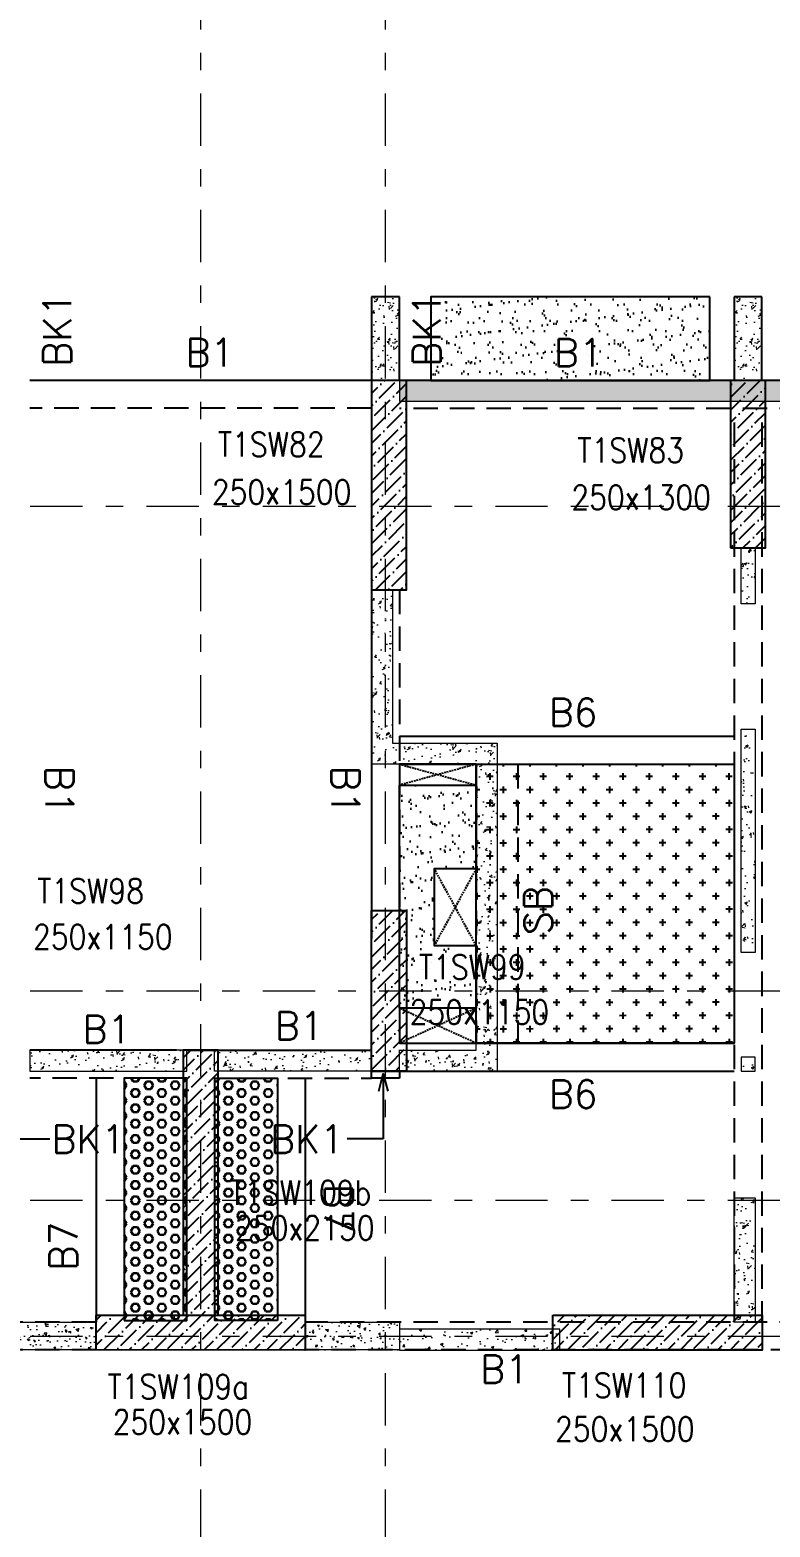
# Model space of a CAD drawing. Header units: millimetres. Extents: x 1078357 to 1340092, y -4684019 to -4550360.
# Drawn here: x 1163801 to 1169108, y -4581931 to -4571198 of the extents above; entities that cross this region are included whole.
import ezdxf

# ---------------------------------------------------------------- set-up
doc = ezdxf.new("R2010")
doc.units = ezdxf.units.MM
for name, pattern in [('CONTINOUS', [0]), ('DGN STYLE 7', [8.34, 3.75, -1.67, 1.25, -1.67]), ('HIDDEN', [0.375, 0.25, -0.125]), ('New Retail block$0$CONTINOUS', [0])]:
    doc.linetypes.add(name, pattern=pattern)
doc.layers.get('0').update_dxf_attribs({"lineweight": 0})
for name, color, linetype in [('DROP SLAB', 8, 'Continuous'), ('S-BEAM', 3, 'Continuous'), ('S-BEAM-IDEN', 6, 'Continuous'), ('S-COL_STOP', 12, 'Continuous'), ('S-CUTOUT', 8, 'Continuous'), ('S-SLAB-PROJECTION', 2, 'New Retail block$0$CONTINOUS'), ('S-SLAB-STOP', 8, 'New Retail block$0$CONTINOUS')]:
    doc.layers.add(name, color=color, linetype=linetype)
for name, color, linetype, lineweight in [('GRID LINE', 8, 'Continuous', 0), ('HATCH', 8, 'Continuous', 30), ('S-COL-IDEN', 30, 'Continuous', 25), ('S-NON STR RCC WALL', 8, 'Continuous', 0)]:
    doc.layers.add(name, color=color, linetype=linetype, lineweight=lineweight)
doc.styles.add('Roman', font='romans')
doc.styles.add('ROMANS', font='romans.shx', dxfattribs={"width": 0.85})
doc.dimstyles.new('HARESH', dxfattribs={"dimtxt": 150, "dimasz": 75, "dimexe": 0, "dimexo": 0, "dimgap": 25, "dimtad": 1, "dimdec": 0, "dimdsep": 46, "dimtxsty": 'Roman', "dimblk": 'OBLIQUE', "dimcen": 225, "dimdle": 25, "dimclrd": 2, "dimclre": 2, "dimclrt": 7, "dimadec": 8, "dimazin": 1, "dimtfac": 1, "dimtdec": 0, "dimtmove": 0, "dimatfit": 0, "dimfxl": 1, "dimlwd": -1, "dimlwe": -1, "dimarcsym": 0})
pattern_1 = [(50, (-5225719.91, 23613938.34), (182.184669, -15.93908554), [19.05, -209.55]), (355, (-5225719.9, 23613938.34), (-35.2434214, 191.0568452), [15.24, -167.6405842]), (100.4514447, (-5225704.73, 23613937.02), (146.9412471, 175.1177519), [16.1900088, -178.0902446]), (46.1842, (-5225719.9, 23613989.14), (271.0790409, -42.042328), [28.575, -314.325]), (96.6355576, (-5225697.32, 23613985.64), (237.404134, 247.4261246), [24.2850231, -267.1356082]), (351.1841512, (-5225719.9, 23613989.14), (237.404134, 247.4261246), [22.859967, -251.459732]), (21, (-5225694.51, 23613976.44), (151.6143913, -102.2651982), [19.05, -209.55]), (326, (-5225694.5, 23613976.44), (61.8020283, 184.1879661), [15.24, -167.64]), (71.451445, (-5225681.87, 23613967.92), (213.4164193, 81.9227689), [16.1900088, -178.0899376]), (37.5, (-5225719.91, 23613938.345), (3.08860325, 84.55503887), [0, -165.608, 0, -170.18, 0, -168.275]), (7.5, (-5225719.91, 23613938.345), (66.8196625, 100.18057482), [0, -97.028, 0, -161.798, 0, -64.135]), (327.5, (-5225776.55, 23613938.345), (135.59059517, -5.728744), [0, -63.5, 0, -198.12, 0, -262.89]), (317.5, (-5225801.95, 23613938.34), (148.1291814, 25.42649103), [0, -82.55, 0, -131.572, 0, -186.69])]
pattern_2 = [(45, (2236684.96, -9406181.02), (33.67596045, 123.4785217), [158.75, -31.75, 0, -31.75])]
pattern_3 = [(140, (-2031724.39, -7117881.09), (12.550427, 143.4520365), [15, -165]), (85, (-2031724.39, -7117881.09), (-150.438427, -27.7502667), [12, -132]), (190.4514445, (-2031723.35, -7117869.13), (-137.887998, 115.7017693), [12.7480384, -140.2284224]), (136.1842, (-2031764.4, -7117881.09), (33.103856, 213.448266), [22.5, -247.5]), (186.6356355, (-2031761.63, -7117863.3), (-194.82372, 186.932389), [19.122068, -210.342752]), (81.184164, (-2031764.4, -7117881.09), (-194.82372, 186.932389), [18, -198]), (111, (-2031754.39, -7117861.09), (80.523778, 119.3814104), [15, -165]), (56, (-2031754.39, -7117861.09), (-145.030009, 48.6630664), [12, -132]), (161.4514447, (-2031747.68, -7117851.14), (-64.5062306, 168.0444753), [12.748038, -140.2284224]), (127.5, (-2031724.39, -7117881.09), (-66.57877077, 2.43197106), [0, -130.4, 0, -134, 0, -132.5]), (97.5, (-2031724.39, -7117881.09), (-78.8823424, 52.6139075), [0, -76.4, 0, -127.4, 0, -50.5]), (57.5, (-2031724.39, -7117925.69), (4.51097435, 106.7644872), [0, -50, 0, -156, 0, -207]), (47.5, (-2031724.39, -7117945.69), (-20.0209965, 116.6372339), [0, -65, 0, -103.6, 0, -147])]
pattern_4 = [(180, (1116375.597, -4391706.48), (-7e-15, -54.992613), [31.75, -63.5]), (300, (1116375.597, -4391706.48), (47.625, 27.496307), [31.75, -63.5]), (240, (1116343.847, -4391706.48), (47.625, -27.496307), [31.75, -63.5])]

# ---------------------------------------------------------------- blocks, each defined once
blk = doc.blocks.new('_Oblique')
at = {"color": 0, "linetype": 'ByBlock', "lineweight": -2}
blk.add_line((-0.5, -0.5), (0.5, 0.5), dxfattribs=at)

msp = doc.modelspace()

# ---------------------------------------------------------------- hatches: boundary and pattern name
at = {"layer": 'DROP SLAB'}
h = msp.add_hatch(dxfattribs=at)
h.set_pattern_fill('CROSS', color=8, scale=15, angle=179.96921)
h.set_pattern_definition([(180.03079016, (-2150741.29, 9463994.93), (-95.1987999, -95.3011726), [47.625, -142.875]), (270.03079016, (-2150765.12, 9464018.725), (95.3011726, -95.1987999), [47.625, -142.875])])
h.paths.add_polyline_path([(1167000.4, -4576461.8), (1168850.4, -4576461.8), (1168850.4, -4578461.6), (1167000.4, -4578461.6)])
at = {"layer": 'HATCH'}
h = msp.add_hatch(dxfattribs=at)
h.set_pattern_fill('AR-SAND', color=8, scale=3, angle=179.97015)
h.set_pattern_definition([(37.4701541, (-1766083.12, 9413858.76), (-4.7236114, 146.8264517), [0, -115.824, 0, -129.54, 0, -123.825]), (7.4701541, (-1766083.12, 9413858.76), (134.9689868, 214.9772528), [0, -62.484, 0, -104.394, 0, -40.005]), (327.4701541, (-1766176.84, 9413858.81), (237.2979035, 0.3075449), [0, -38.1, 0, -137.16, 0, -179.07]), (317.4701541, (-1766176.84, 9413858.81), (229.1017424, 66.759465), [0, -19.05, 0, -89.916, 0, -102.87])])
h.paths.add_polyline_path([(1168675.4, -4573111.5), (1166675.4, -4573111.5), (1166675.4, -4573711.5), (1168675.4, -4573711.5)])
h = msp.add_hatch(dxfattribs=at)
h.set_pattern_fill('AR-SAND', color=8, scale=3, angle=179.97015)
h.set_pattern_definition([(37.47015413, (-3868432.55, 18781897.14), (-4.72361136, 146.8264517), [0, -115.824, 0, -129.54, 0, -123.825]), (7.4701541, (-3868432.55, 18781897.14), (134.9689868, 214.9772528), [0, -62.484, 0, -104.394, 0, -40.005]), (327.4701541, (-3868526.28, 18781897.19), (237.2979035, 0.3075449), [0, -38.1, 0, -137.16, 0, -179.07]), (317.4701541, (-3868526.28, 18781897.19), (229.1017424, 66.759465), [0, -19.05, 0, -89.916, 0, -102.87])])
h.paths.add_polyline_path([(1166450.4, -4576611.5), (1167000.4, -4576611.5), (1167000.4, -4577211.5), (1166700.4, -4577211.5), (1166700.4, -4577761.5), (1167000.4, -4577761.4), (1167000.4, -4578211.5), (1166450.4, -4578211.5)])
at = {"layer": 'HATCH', "ltscale": 1000}
h = msp.add_hatch(dxfattribs=at)
h.set_pattern_fill('HEX', color=8, scale=10, angle=180)
h.set_pattern_definition(pattern_4)
h.paths.add_polyline_path([(1164925.6, -4580450.9), (1164475.6, -4580450.9), (1164475.2, -4578711.5), (1164925.2, -4578711.5)])
h = msp.add_hatch(dxfattribs=at)
h.set_pattern_fill('HEX', color=8, scale=10, angle=180)
h.set_pattern_definition(pattern_4)
h.paths.add_polyline_path([(1165126, -4580450.9), (1165576, -4580450.9), (1165576, -4578711.5), (1165126, -4578711.5)])
at = {"layer": 'S-COL_STOP', "lineweight": 25}
h = msp.add_hatch(dxfattribs=at)
h.set_pattern_fill('ANSI36', color=8, scale=20)
h.set_pattern_definition(pattern_2)
h.paths.add_polyline_path([(1166250.6, -4575211.5), (1166500.6, -4575211.5), (1166500.6, -4573711.6), (1166250.6, -4573711.6)])
h = msp.add_hatch(dxfattribs=at)
h.set_pattern_fill('ANSI36', color=8, scale=20)
h.set_pattern_definition(pattern_2)
h.paths.add_polyline_path([(1168825.6, -4574911.6), (1169075.6, -4574911.6), (1169075.6, -4573711.6), (1168825.6, -4573711.6)])
h = msp.add_hatch(dxfattribs=at)
h.set_pattern_fill('ANSI36', color=8, scale=20)
h.set_pattern_definition(pattern_2)
h.paths.add_polyline_path([(1166250.6, -4577511.5), (1166500.6, -4577511.5), (1166500.6, -4578661.5), (1166250.6, -4578661.5)])
h = msp.add_hatch(dxfattribs=at)
h.set_pattern_fill('ANSI36', color=8, scale=20)
h.set_pattern_definition(pattern_2)
h.paths.add_polyline_path([(1164900.6, -4580411.4), (1165150.6, -4580411.4), (1165150.6, -4578511.4), (1164900.6, -4578511.4)])
h = msp.add_hatch(dxfattribs=at)
h.set_pattern_fill('ANSI36', color=8, scale=20)
h.set_pattern_definition(pattern_2)
h.paths.add_polyline_path([(1164275.6, -4580411.4), (1165775.6, -4580411.5), (1165775.6, -4580661.5), (1164275.6, -4580661.4)])
h = msp.add_hatch(dxfattribs=at)
h.set_pattern_fill('ANSI36', color=8, scale=20)
h.set_pattern_definition(pattern_2)
h.paths.add_polyline_path([(1167550.6, -4580411.5), (1169050.6, -4580411.5), (1169050.6, -4580661.5), (1167550.6, -4580661.5)])
at = {"layer": 'S-NON STR RCC WALL'}
h = msp.add_hatch(dxfattribs=at)
h.set_pattern_fill('AR-CONC', color=256, angle=180)
h.set_pattern_definition([(50, (-7367594.32, 32981976.72), (182.184669, -15.93908554), [19.05, -209.55]), (355, (-7367594.32, 32981976.72), (-35.2434214, 191.0568452), [15.24, -167.6405842]), (100.4514447, (-7367579.14, 32981975.39), (146.9412471, 175.1177519), [16.1900088, -178.0902446]), (46.1842, (-7367594.32, 32982027.52), (271.0790409, -42.0423279), [28.575, -314.325]), (96.6355576, (-7367571.73, 32982024.02), (237.404134, 247.4261246), [24.2850231, -267.1356082]), (351.1841512, (-7367594.32, 32982027.52), (237.404134, 247.4261246), [22.859967, -251.459732]), (21, (-7367568.92, 32982014.82), (151.61439127, -102.2651982), [19.05, -209.55]), (326, (-7367568.92, 32982014.82), (61.80202835, 184.1879661), [15.24, -167.64]), (71.451445, (-7367556.28, 32982006.3), (213.4164193, 81.9227689), [16.1900088, -178.0899376]), (37.5, (-7367594.32, 32981976.72), (3.08860325, 84.55503887), [0, -165.608, 0, -170.18, 0, -168.275]), (7.5, (-7367594.32, 32981976.72), (66.8196625, 100.18057482), [0, -97.028, 0, -161.798, 0, -64.135]), (327.5, (-7367650.96, 32981976.72), (135.59059517, -5.72874399), [0, -63.5, 0, -198.12, 0, -262.89]), (317.5, (-7367676.36, 32981976.72), (148.1291814, 25.42649103), [0, -82.55, 0, -131.572, 0, -186.69])])
h.paths.add_polyline_path([(1166450.4, -4573711.5), (1166450.4, -4573111.5), (1166250.5, -4573111.5), (1166250.5, -4573711.5), (1166450.4, -4573711.5)], is_closed=False)
h = msp.add_hatch(dxfattribs=at)
h.set_pattern_fill('AR-CONC', color=256, angle=180)
h.set_pattern_definition([(50, (-7364994.34, 32981976.72), (182.184669, -15.93908554), [19.05, -209.55]), (355, (-7364994.34, 32981976.72), (-35.2434214, 191.0568452), [15.24, -167.6405842]), (100.4514447, (-7364979.16, 32981975.4), (146.9412471, 175.1177519), [16.1900088, -178.0902446]), (46.1842, (-7364994.34, 32982027.52), (271.0790409, -42.0423279), [28.575, -314.325]), (96.6355576, (-7364971.75, 32982024.02), (237.404134, 247.4261246), [24.2850231, -267.1356082]), (351.1841512, (-7364994.34, 32982027.52), (237.404134, 247.4261246), [22.859967, -251.459732]), (21, (-7364968.94, 32982014.82), (151.61439127, -102.2651982), [19.05, -209.55]), (326, (-7364968.94, 32982014.82), (61.80202835, 184.1879661), [15.24, -167.64]), (71.451445, (-7364956.3, 32982006.3), (213.4164193, 81.9227689), [16.1900088, -178.0899376]), (37.5, (-7364994.34, 32981976.724), (3.08860325, 84.55503887), [0, -165.608, 0, -170.18, 0, -168.275]), (7.5, (-7364994.34, 32981976.72), (66.8196625, 100.18057482), [0, -97.028, 0, -161.798, 0, -64.135]), (327.5, (-7365050.98, 32981976.724), (135.59059517, -5.72874399), [0, -63.5, 0, -198.12, 0, -262.89]), (317.5, (-7365076.38, 32981976.72), (148.1291814, 25.42649103), [0, -82.55, 0, -131.572, 0, -186.69])])
h.paths.add_polyline_path([(1169050.4, -4573711.5), (1169050.4, -4573111.5), (1168850.4, -4573111.5), (1168850.4, -4573711.5), (1169050.4, -4573711.5)], is_closed=False)
h = msp.add_hatch(dxfattribs=at)
h.set_pattern_fill('AR-CONC', color=256, angle=180)
h.set_pattern_definition([(50, (-6322944.62, 28297957.53), (182.184669, -15.93908554), [19.05, -209.55]), (355, (-6322944.62, 28297957.53), (-35.2434214, 191.0568452), [15.24, -167.6405842]), (100.4514447, (-6322929.44, 28297956.2), (146.9412471, 175.1177519), [16.1900088, -178.0902446]), (46.1842, (-6322944.62, 28298008.33), (271.0790409, -42.042328), [28.575, -314.325]), (96.6355576, (-6322922.03, 28298004.83), (237.404134, 247.4261246), [24.2850231, -267.1356082]), (351.1841512, (-6322944.62, 28298008.33), (237.404134, 247.4261246), [22.859967, -251.459732]), (21, (-6322919.22, 28297995.63), (151.6143913, -102.2651982), [19.05, -209.55]), (326, (-6322919.22, 28297995.63), (61.8020283, 184.1879661), [15.24, -167.64]), (71.451445, (-6322906.59, 28297987.11), (213.4164193, 81.9227689), [16.1900088, -178.0899376]), (37.5, (-6322944.623, 28297957.53), (3.08860325, 84.55503887), [0, -165.608, 0, -170.18, 0, -168.275]), (7.5, (-6322944.62, 28297957.53), (66.8196625, 100.18057482), [0, -97.028, 0, -161.798, 0, -64.135]), (327.5, (-6323001.265, 28297957.53), (135.59059517, -5.72874399), [0, -63.5, 0, -198.12, 0, -262.89]), (317.5, (-6323026.67, 28297957.53), (148.1291814, 25.42649103), [0, -82.55, 0, -131.572, 0, -186.69])])
h.paths.add_polyline_path([(1166453.3, -4573711.5), (1171450.4, -4573711.5), (1171450.4, -4573861.5), (1166453.3, -4573861.5)])
h = msp.add_hatch(dxfattribs=at)
h.set_pattern_fill('AR-CONC', color=256, angle=180)
h.set_pattern_definition([(50, (1168963.81, -4390341.82), (182.18467, -15.93909), [19.05, -209.55]), (355, (1168963.81, -4390341.82), (-35.24342, 191.05685), [15.24, -167.64058]), (100.45144, (1168979, -4390343.14), (146.94125, 175.11775), [16.19, -178.09024]), (46.1842, (1168963.81, -4390291.02), (271.07904, -42.04233), [28.575, -314.325]), (96.63556, (1168986.4, -4390294.52), (237.40413, 247.42612), [24.28502, -267.1356]), (351.18415, (1168963.8, -4390291.02), (237.40413, 247.42612), [22.85997, -251.45973]), (21, (1168989.21, -4390303.72), (151.61439, -102.2652), [19.05, -209.55]), (326, (1168989.21, -4390303.72), (61.80203, 184.18797), [15.24, -167.64]), (71.45144, (1169001.85, -4390312.24), (213.41642, 81.92277), [16.19, -178.08994]), (37.5, (1168963.81, -4390341.815), (3.088603, 84.55504), [0, -165.608, 0, -170.18, 0, -168.275]), (7.5, (1168963.81, -4390341.815), (66.819663, 100.180575), [0, -97.028, 0, -161.798, 0, -64.135]), (327.5, (1168907.17, -4390341.815), (135.590595, -5.728744), [0, -63.5, 0, -198.12, 0, -262.89]), (317.5, (1168881.77, -4390341.82), (148.12918, 25.42649), [0, -82.55, 0, -131.572, 0, -186.69])])
h.paths.add_polyline_path([(1168900.4, -4574911.5), (1169000.4, -4574911.5), (1169000.4, -4575311.5), (1168900.4, -4575311.5)])
h = msp.add_hatch(dxfattribs=at)
h.set_pattern_fill('AR-CONC', color=256, angle=180)
h.set_pattern_definition(pattern_1)
h.paths.add_polyline_path([(1167150.4, -4576311.5), (1167150.4, -4578661.5), (1166450.4, -4578661.5), (1166450.4, -4578511.5), (1167000.4, -4578511.5), (1167000.4, -4576461.5), (1166250.4, -4576461.5), (1166250.4, -4575211.4), (1166400.4, -4575211.4), (1166400.4, -4576311.5)])
h = msp.add_hatch(dxfattribs=at)
h.set_pattern_fill('AR-CONC', color=256, angle=180)
h.set_pattern_definition([(50, (2266188.53, -9074361), (182.184669, -15.9390855), [19.05, -209.55]), (355, (2266188.53, -9074361), (-35.2434214, 191.056845), [15.24, -167.640584]), (100.4514447, (2266203.71, -9074362.33), (146.941247, 175.117752), [16.190009, -178.0902446]), (46.1842, (2266188.53, -9074310.2), (271.079041, -42.042328), [28.575, -314.325]), (96.6355576, (2266211.12, -9074313.7), (237.404134, 247.426125), [24.285023, -267.135608]), (351.184151, (2266188.53, -9074310.2), (237.404134, 247.426125), [22.859967, -251.459732]), (21, (2266213.93, -9074322.9), (151.6143913, -102.265198), [19.05, -209.55]), (326, (2266213.93, -9074322.9), (61.802028, 184.187966), [15.24, -167.64]), (71.451445, (2266226.56, -9074331.42), (213.416419, 81.922769), [16.190009, -178.0899376]), (37.5, (2266188.53, -9074361), (3.08860325, 84.5550389), [0, -165.608, 0, -170.18, 0, -168.275]), (7.5, (2266188.53, -9074361), (66.8196625, 100.1805748), [0, -97.028, 0, -161.798, 0, -64.135]), (327.5, (2266131.886, -9074361), (135.5905952, -5.728744), [0, -63.5, 0, -198.12, 0, -262.89]), (317.5, (2266106.49, -9074361), (148.1291814, 25.426491), [0, -82.55, 0, -131.572, 0, -186.69])])
h.paths.add_polyline_path([(1168900.4, -4576211.5), (1169000.4, -4576211.5), (1169000.4, -4577811.5), (1168900.4, -4577811.5)])
h = msp.add_hatch(dxfattribs=at)
h.set_pattern_fill('AR-CONC', color=256)
h.set_pattern_definition(pattern_1)
h.paths.add_polyline_path([(1164925.4, -4578511.5), (1163800.4, -4578511.5), (1163800.4, -4578661.5), (1164925.4, -4578661.5)])
h = msp.add_hatch(dxfattribs=at)
h.set_pattern_fill('AR-CONC', color=256, angle=180)
h.set_pattern_definition(pattern_1)
h.paths.add_polyline_path([(1165125.4, -4578511.5), (1166250.4, -4578511.5), (1166250.4, -4578661.5), (1165125.4, -4578661.5)])
h = msp.add_hatch(dxfattribs=at)
h.set_pattern_fill('AR-CONC', color=256, angle=180)
h.set_pattern_definition([(50, (2266175.31, -9075725.67), (182.184669, -15.9390855), [19.05, -209.55]), (355, (2266175.31, -9075725.67), (-35.2434214, 191.056845), [15.24, -167.640584]), (100.4514447, (2266190.5, -9075727), (146.941247, 175.117752), [16.190009, -178.0902446]), (46.1842, (2266175.31, -9075674.87), (271.079041, -42.042328), [28.575, -314.325]), (96.6355576, (2266197.9, -9075678.37), (237.404134, 247.426125), [24.285023, -267.135608]), (351.184151, (2266175.3, -9075674.87), (237.404134, 247.426125), [22.859967, -251.459732]), (21, (2266200.71, -9075687.57), (151.6143913, -102.265198), [19.05, -209.55]), (326, (2266200.71, -9075687.57), (61.802028, 184.187966), [15.24, -167.64]), (71.451445, (2266213.35, -9075696.09), (213.416419, 81.922769), [16.190009, -178.0899376]), (37.5, (2266175.314, -9075725.67), (3.08860325, 84.5550389), [0, -165.608, 0, -170.18, 0, -168.275]), (7.5, (2266175.31, -9075725.67), (66.8196625, 100.1805748), [0, -97.028, 0, -161.798, 0, -64.135]), (327.5, (2266118.67, -9075725.67), (135.5905952, -5.728744), [0, -63.5, 0, -198.12, 0, -262.89]), (317.5, (2266093.27, -9075725.67), (148.1291814, 25.426491), [0, -82.55, 0, -131.572, 0, -186.69])])
h.paths.add_polyline_path([(1168900.4, -4578661.5), (1169000.4, -4578661.5), (1169000.4, -4578561.5), (1168900.4, -4578561.5)])
h = msp.add_hatch(dxfattribs=at)
h.set_pattern_fill('AR-CONC', color=256, angle=180)
h.set_pattern_definition([(50, (-6282684.37, 28297957.52), (182.184669, -15.93908554), [19.05, -209.55]), (355, (-6282684.37, 28297957.52), (-35.2434214, 191.0568452), [15.24, -167.6405842]), (100.4514447, (-6282669.19, 28297956.2), (146.9412471, 175.1177519), [16.1900088, -178.0902446]), (46.1842, (-6282684.37, 28298008.32), (271.0790409, -42.042328), [28.575, -314.325]), (96.6355576, (-6282661.78, 28298004.82), (237.404134, 247.4261246), [24.2850231, -267.1356082]), (351.1841512, (-6282684.37, 28298008.32), (237.404134, 247.4261246), [22.859967, -251.459732]), (21, (-6282658.97, 28297995.62), (151.6143913, -102.2651982), [19.05, -209.55]), (326, (-6282658.97, 28297995.62), (61.8020283, 184.1879661), [15.24, -167.64]), (71.451445, (-6282646.33, 28297987.1), (213.4164193, 81.9227689), [16.1900088, -178.0899376]), (37.5, (-6282684.37, 28297957.525), (3.08860325, 84.55503887), [0, -165.608, 0, -170.18, 0, -168.275]), (7.5, (-6282684.37, 28297957.525), (66.8196625, 100.18057482), [0, -97.028, 0, -161.798, 0, -64.135]), (327.5, (-6282741.01, 28297957.525), (135.59059517, -5.72874399), [0, -63.5, 0, -198.12, 0, -262.89]), (317.5, (-6282766.41, 28297957.52), (148.1291814, 25.42649103), [0, -82.55, 0, -131.572, 0, -186.69])])
h.paths.add_polyline_path([(1168850.4, -4579571.5), (1169000.4, -4579571.5), (1169000.4, -4580461.4), (1168850.4, -4580461.4)])
h = msp.add_hatch(dxfattribs=at)
h.set_pattern_fill('AR-CONC', color=8, scale=20, angle=90)
h.set_pattern_definition(pattern_3)
h.paths.add_polyline_path([(1163600.6, -4580461.5), (1164275.6, -4580461.5), (1164275.6, -4580661.4), (1163600.6, -4580661.4)])
h = msp.add_hatch(dxfattribs=at)
h.set_pattern_fill('AR-CONC', color=8, scale=20, angle=90)
h.set_pattern_definition(pattern_3)
h.paths.add_polyline_path([(1165775.6, -4580461.4), (1166450.6, -4580461.4), (1166450.6, -4580661.4), (1165775.6, -4580661.4)])
at = {"layer": 'S-NON STR RCC WALL', "ltscale": 700}
h = msp.add_hatch(dxfattribs=at)
h.set_pattern_fill('AR-CONC', color=256)
h.set_pattern_definition([(50, (1135584.19, -4398608.3), (182.18467, -15.93909), [19.05, -209.55]), (355, (1135584.19, -4398608.3), (-35.24342, 191.05685), [15.24, -167.64058]), (100.45144, (1135599.37, -4398609.62), (146.94125, 175.11775), [16.19, -178.09024]), (46.1842, (1135584.2, -4398557.5), (271.07904, -42.04233), [28.575, -314.325]), (96.63556, (1135606.78, -4398561), (237.40413, 247.42612), [24.28502, -267.1356]), (351.18415, (1135584.2, -4398557.5), (237.40413, 247.42612), [22.85997, -251.45973]), (21, (1135609.59, -4398570.2), (151.61439, -102.2652), [19.05, -209.55]), (326, (1135609.59, -4398570.2), (61.80203, 184.18797), [15.24, -167.64]), (71.45144, (1135622.23, -4398578.72), (213.41642, 81.92277), [16.19, -178.08994]), (37.5, (1135584.19, -4398608.294), (3.088603, 84.55504), [0, -165.608, 0, -170.18, 0, -168.275]), (7.5, (1135584.19, -4398608.29), (66.819663, 100.180575), [0, -97.028, 0, -161.798, 0, -64.135]), (327.5, (1135527.55, -4398608.294), (135.590595, -5.728744), [0, -63.5, 0, -198.12, 0, -262.89]), (317.5, (1135502.15, -4398608.3), (148.12918, 25.42649), [0, -82.55, 0, -131.572, 0, -186.69])])
h.paths.add_polyline_path([(1167600.4, -4580511.5), (1166450.4, -4580511.5), (1166450.4, -4580661.5), (1167600.4, -4580661.5)])

# ---------------------------------------------------------------- linework, layer by layer
at = {"layer": 'GRID LINE', "linetype": 'DGN STYLE 7', "ltscale": 100, "elevation": 0}
for points in [[(1165025.4, -4592877.8), (1165025.4, -4570606.9)], [(1166350.4, -4592877.8), (1166350.4, -4570606.9)], [(1111260.2, -4574611.5), (1206623.6, -4574611.5)], [(1111260.2, -4578086.5), (1206623.6, -4578086.5)], [(1111260.2, -4579586.5), (1206623.6, -4579586.5)], [(1111260.2, -4580561.5), (1206623.6, -4580561.5)]]:
    msp.add_lwpolyline(points, dxfattribs=at)
at = {"layer": 'S-BEAM', "linetype": 'CONTINOUS', "ltscale": 700}
for p, q in [((1166450.4, -4573111.4, 0), (1166250.4, -4573111.4, 0)), ((1166250.4, -4573111.4, 0), (1166250.4, -4573711.4, 0)), ((1166450.4, -4573711.4, 0), (1166450.4, -4573111.4, 0)), ((1169050.4, -4573111.5, 0), (1168850.4, -4573111.5, 0)), ((1168850.4, -4573111.5, 0), (1168850.4, -4573711.5, 0)), ((1169050.4, -4573711.5, 0), (1169050.4, -4573111.5, 0)), ((1166250.4, -4573710, 50), (1163800.8, -4573710, 0)), ((1171450.4, -4573711.5, 0), (1166450.4, -4573711.5, 0)), ((1166250.4, -4575211.4, 0), (1166250.4, -4577711.5, 0)), ((1164851.4, -4578511.5, 0), (1163800.4, -4578511.5, 0)), ((1164925.4, -4578511.5, 0), (1166250.6, -4578511.5, 0))]:
    msp.add_line(p, q, dxfattribs=at)
at = {"layer": 'S-BEAM', "linetype": 'HIDDEN', "ltscale": 700}
for p, q in [((1166250.4, -4573910, 50), (1163800.8, -4573910, 0)), ((1171450.4, -4573911.5, 0), (1166450.4, -4573911.5, 0)), ((1168850.4, -4574011.5, 0), (1168850.4, -4580461.4, 0)), ((1169050.4, -4574011.5, 0), (1169050.4, -4580461.4, 0)), ((1166450.4, -4575211.4, 0), (1166450.4, -4577711.5, 0)), ((1167000.3, -4576461.7, 0), (1167000.3, -4578461.5, 0)), ((1167300.3, -4576461.7, 0), (1167300.3, -4578461.5, 0)), ((1164925.5, -4578711.5, 0), (1163800.4, -4578711.5, 0)), ((1165125.6, -4578711.6, 0), (1166250.4, -4578711.5, 0)), ((1164275.6, -4580461.4, 0), (1158600.4, -4580461.4, 0)), ((1171450.4, -4580461.4, 0), (1165775.6, -4580461.4, 0)), ((1164275.6, -4580661.4, 0), (1158600.4, -4580661.4, 0)), ((1177950.6, -4580661.4, 0), (1165775.6, -4580661.4, 0))]:
    msp.add_line(p, q, dxfattribs=at)
at = {"layer": 'S-BEAM', "ltscale": 700}
for p, q in [((1166450.4, -4576261.8, 0), (1168850.4, -4576261.8, 0)), ((1164275.3, -4578711.6, 0), (1164275.3, -4580461.6, 0)), ((1165775.6, -4578711.6, 0), (1165775.5, -4580461.6, 0)), ((1166450.6, -4578661.6, 0), (1168850.4, -4578661.6, 0))]:
    msp.add_line(p, q, dxfattribs=at)
at = {"layer": 'S-BEAM', "linetype": 'Continuous', "ltscale": 700}
for p, q in [((1166450.4, -4576461.8, 0), (1168850.4, -4576461.8, 0)), ((1166450.6, -4578461.6, 0), (1168850.4, -4578461.6, 0)), ((1164475.3, -4578711.6, 0), (1164475.3, -4580450.9, 0)), ((1165575.6, -4578711.6, 0), (1165575.5, -4580450.9, 0))]:
    msp.add_line(p, q, dxfattribs=at)
at = {"layer": 'S-BEAM', "linetype": 'Continuous', "ltscale": 700, "elevation": 0}
msp.add_lwpolyline([(1166450.4, -4578711.7), (1166250.4, -4578711.7), (1166250.4, -4578661.5), (1166450.4, -4578661.5)], close=True, dxfattribs=at)
at = {"layer": 'S-COL_STOP', "lineweight": 25, "elevation": 0}
for points in [[(1166250.6, -4575211.5), (1166500.6, -4575211.5), (1166500.6, -4573711.6), (1166250.6, -4573711.6)], [(1168825.6, -4574911.6), (1169075.6, -4574911.6), (1169075.6, -4573711.6), (1168825.6, -4573711.6)], [(1166250.6, -4577511.5), (1166500.6, -4577511.5), (1166500.6, -4578661.5), (1166250.6, -4578661.5)], [(1164900.6, -4580411.4), (1165150.6, -4580411.4), (1165150.6, -4578511.4), (1164900.6, -4578511.4)], [(1164275.6, -4580411.4), (1165775.6, -4580411.5), (1165775.6, -4580661.5), (1164275.6, -4580661.4)], [(1167550.6, -4580411.5), (1169050.6, -4580411.5), (1169050.6, -4580661.5), (1167550.6, -4580661.5)]]:
    msp.add_lwpolyline(points, close=True, dxfattribs=at)
at = {"layer": 'S-CUTOUT', "linetype": 'HIDDEN', "ltscale": 50}
for p, q in [((1166450.4, -4576461.5, 0), (1167000.4, -4576611.5, 0)), ((1166999.6, -4576461.7, 0), (1166450.4, -4576611.5, 0)), ((1167000.5, -4577211.5, 0), (1166700.4, -4577761.5, 0)), ((1167000.5, -4577761.5, 0), (1166700.4, -4577211.5, 0)), ((1167000.4, -4578461.5, 0), (1166450.4, -4578211.5, 0)), ((1167000.4, -4578211.5, 0), (1166450.6, -4578461.5, 0))]:
    msp.add_line(p, q, dxfattribs=at)
at = {"layer": 'S-CUTOUT', "linetype": 'CONTINOUS', "ltscale": 500, "elevation": 0}
for points in [[(1167000.4, -4576461.7), (1166450.4, -4576461.7), (1166450.4, -4576611.5), (1167000.4, -4576611.5)], [(1167000.4, -4577211.5), (1166700.4, -4577211.5), (1166700.4, -4577761.5), (1167000.4, -4577761.5)], [(1167000.4, -4578211.5), (1166450.6, -4578211.5), (1166450.6, -4578461.5), (1167000.4, -4578461.5)]]:
    msp.add_lwpolyline(points, close=True, dxfattribs=at)
at = {"layer": 'S-NON STR RCC WALL', "elevation": 0}
for points in [[(1166453.3, -4573711.5), (1171450.4, -4573711.5), (1171450.4, -4573861.5), (1166453.3, -4573861.5)], [(1168900.4, -4574911.5), (1169000.4, -4574911.5), (1169000.4, -4575311.5), (1168900.4, -4575311.5)], [(1167150.4, -4576311.5), (1167150.4, -4578661.5), (1166450.4, -4578661.5), (1166450.4, -4578511.5), (1167000.4, -4578511.5), (1167000.4, -4576461.5), (1166250.4, -4576461.5), (1166250.4, -4575211.4), (1166400.4, -4575211.4), (1166400.4, -4576311.5)], [(1164925.4, -4578511.5), (1163800.4, -4578511.5), (1163800.4, -4578661.5), (1164925.4, -4578661.5)], [(1165125.4, -4578511.5), (1166250.4, -4578511.5), (1166250.4, -4578661.5), (1165125.4, -4578661.5)], [(1163600.6, -4580461.5), (1164275.6, -4580461.5), (1164275.6, -4580661.4), (1163600.6, -4580661.4)], [(1165775.6, -4580461.4), (1166450.6, -4580461.4), (1166450.6, -4580661.4), (1165775.6, -4580661.4)]]:
    msp.add_lwpolyline(points, close=True, dxfattribs=at)
at = {"layer": 'S-NON STR RCC WALL', "ltscale": 700, "elevation": 0}
for points in [[(1168900.4, -4576211.5), (1169000.4, -4576211.5), (1169000.4, -4577811.5), (1168900.4, -4577811.5)], [(1168900.4, -4578661.5), (1169000.4, -4578661.5), (1169000.4, -4578561.5), (1168900.4, -4578561.5)], [(1168850.4, -4579571.5), (1169000.4, -4579571.5), (1169000.4, -4580461.4), (1168850.4, -4580461.4)], [(1167600.4, -4580511.5), (1166450.4, -4580511.5), (1166450.4, -4580661.5), (1167600.4, -4580661.5)]]:
    msp.add_lwpolyline(points, close=True, dxfattribs=at)
at = {"layer": 'S-SLAB-PROJECTION', "elevation": 0}
msp.add_lwpolyline([(1168675.4, -4573111.5), (1166675.4, -4573111.5), (1166675.4, -4573711.5), (1168675.4, -4573711.5)], close=True, dxfattribs=at)
at = {"layer": 'S-SLAB-STOP', "linetype": 'CONTINOUS', "ltscale": 500, "elevation": 0}
msp.add_lwpolyline([(1167000.4, -4576461.8), (1168850.4, -4576461.8), (1168850.4, -4578461.6), (1167000.4, -4578461.6)], close=True, dxfattribs=at)
at = {"layer": 'S-SLAB-STOP', "color": 8, "ltscale": 1000, "elevation": 0}
msp.add_lwpolyline([(1166450.4, -4576611.5), (1167000.4, -4576611.5), (1167000.4, -4577211.5), (1166700.4, -4577211.5), (1166700.4, -4577761.5), (1167000.4, -4577761.4), (1167000.4, -4578211.5), (1166450.4, -4578211.5), (1166450.4, -4576611.5)], dxfattribs=at)
for points in [[(1164475.5, -4580450.9), (1164925.5, -4580450.9), (1164925.5, -4578711.5), (1164475.5, -4578711.5)], [(1165575.8, -4580450.9), (1165125.6, -4580450.9), (1165125.6, -4578711.6), (1165575.8, -4578711.6)]]:
    msp.add_lwpolyline(points, close=True, dxfattribs=at)

# ---------------------------------------------------------------- texts
at = {"layer": 'S-BEAM-IDEN', "linetype": 'CONTINOUS', "ltscale": 700, "style": 'ROMANS'}
for p in [(1164096.1, -4573611.1, 50), (1166746.1, -4573611.1, 50)]:
    msp.add_text('BK1', height=200, rotation=90, dxfattribs=at).set_placement(p)
at = {"layer": 'S-BEAM-IDEN', "linetype": 'HIDDEN', "ltscale": 500, "style": 'ROMANS'}
for rotation, p in [(359.99906, (1164915.2, -4573609.7, 47.3)), (359.99906, (1167557.2, -4573611.1, -2.7)), (269.99906, (1163913, -4576473.6, -2.7)), (269.99906, (1165964.4, -4576473.6, -2.7)), (359.99906, (1164175.8, -4578462.4, 47.3)), (359.99906, (1165555.7, -4578436.8, 47.3)), (359.99906, (1167028, -4580898.6, -2.7))]:
    msp.add_text('B1', height=200, rotation=rotation, dxfattribs=at).set_placement(p)
at = {"layer": 'S-BEAM-IDEN', "linetype": 'Continuous', "ltscale": 700, "style": 'ROMANS'}
for s, rotation, p in [('B6', 359.99866, (1167519.9, -4576189.7, -2.7)), ('SB', 90.00094, (1167545, -4577685.8, -2.7)), ('B6', 359.99866, (1167519.9, -4578926.8, -2.7)), ('BK1', 359.99906, (1163953.5, -4579250.6, -2.7)), ('BK1', 0.00094, (1165521.5, -4579250.6, -2.7)), ('B7', 269.99866, (1165915.5, -4579471, -2.7)), ('B7', 90.00094, (1164140.5, -4580091.2, -2.7))]:
    msp.add_text(s, height=200, rotation=rotation, dxfattribs=at).set_placement(p)
at = {"layer": 'S-COL-IDEN', "linetype": 'Continuous', "style": 'ROMANS', "width": 0.85}
for s, p in [('T1SW82', (1165149.2, -4574256.4, -320.4)), ('T1SW83', (1167726.8, -4574299.1, -320.4)), ('250x1500', (1165105, -4574598, -320.4)), ('250x1300', (1167683.4, -4574636.5, -320.4)), ('T1SW98', (1163853.7, -4577457.9, -320.4)), ('250x1150', (1163823.3, -4577787.1, -320.4)), ('T1SW99', (1166590, -4578003.2, -320.4)), ('250x1150', (1166523, -4578326.6, -320.4)), ('T1SW109b', (1165235.6, -4579620.6, -320.4)), ('250x2150', (1165271.8, -4579874, -320.4)), ('T1SW109a', (1164358.1, -4581012, -320.4)), ('T1SW110', (1167615.7, -4581002.3, -320.4)), ('250x1500', (1164394.4, -4581265.4, -320.4)), ('250x1500', (1167566.6, -4581315.7, -320.4))]:
    msp.add_text(s, height=175, dxfattribs=at).set_placement(p)

# ---------------------------------------------------------------- leaders
at = {"layer": 'S-BEAM-IDEN', "linetype": 'Continuous', "ltscale": 700}
for points in [[(1163683.9, -4578681.4, 0), (1163683.9, -4579148.4, 0), (1163942.8, -4579148.4, 0)], [(1166333.9, -4578681.4, 0), (1166333.9, -4579148.4, 0), (1166075.1, -4579148.4, 0)]]:
    msp.add_leader(points, dimstyle='HARESH', override={"dimasz": 125, "dimgap": 25, "dimtad": 0, "dimclrd": 256, "dimldrblk": 'Open30'}, dxfattribs=at)

doc.saveas('drawing.dxf')
